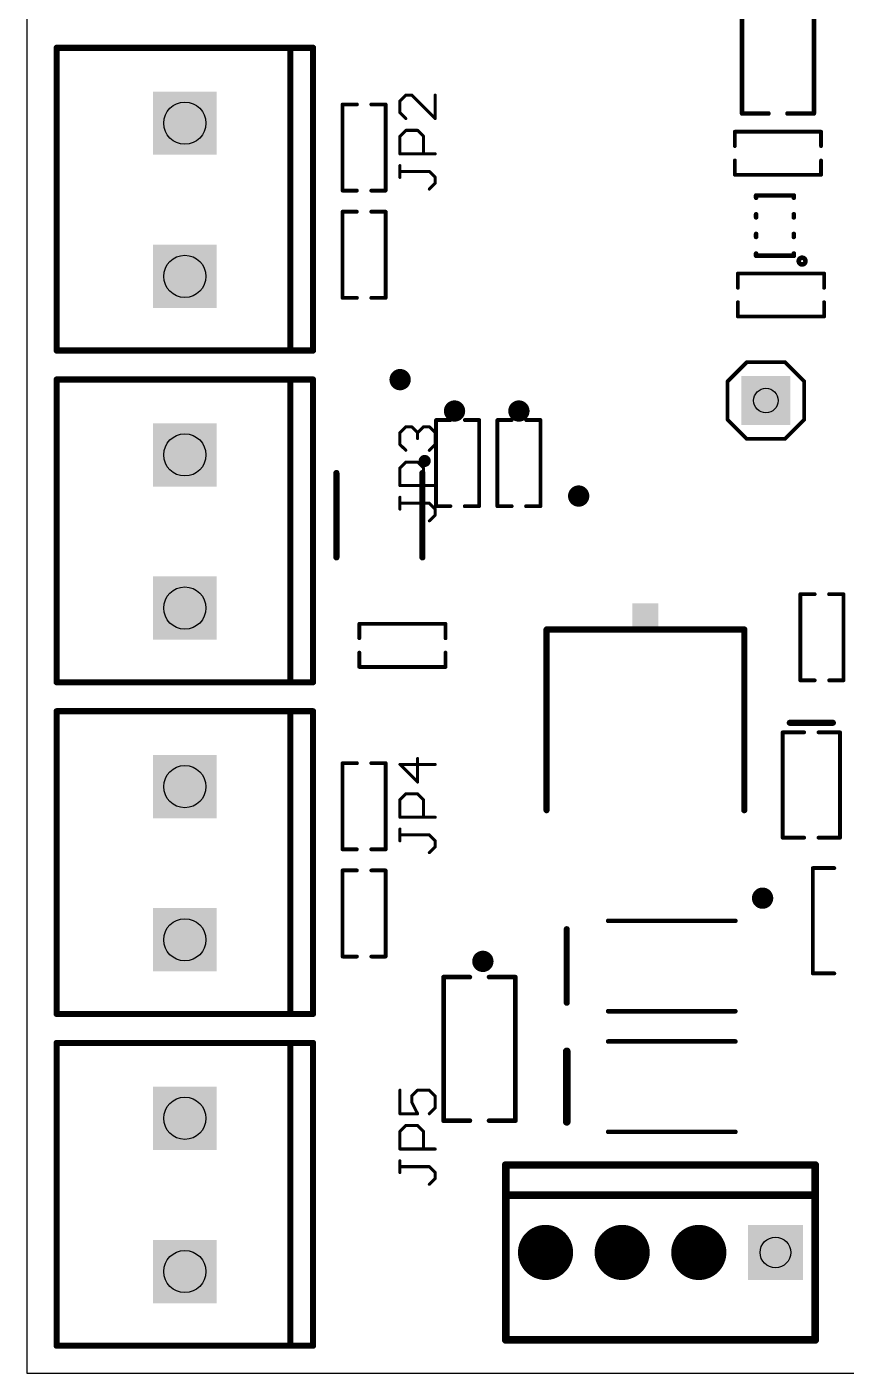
# Model space of a CAD drawing. Extents: x -132 to 146, y -142 to 112.
# Drawn here: x 0 to 27.15, y 0 to 44.64 of the extents above; entities that cross this region are included whole.
import ezdxf

# ---------------------------------------------------------------- set-up
doc = ezdxf.new("R2010")
doc.units = 0
for name, color, linetype in [('17', 82, 'CONTINUOUS'), ('18', 82, 'CONTINUOUS'), ('20', 7, 'CONTINUOUS'), ('21', 253, 'CONTINUOUS'), ('44', 253, 'CONTINUOUS')]:
    doc.layers.add(name, color=color, linetype=linetype)

# ---------------------------------------------------------------- blocks, each defined once
blk = doc.blocks.new('SQUAREP')
blk.add_solid([(-0.5, -0.5), (0.5, -0.5), (-0.5, 0.5), (0.5, 0.5)])
blk = doc.blocks.new('ROUNDP')
at = {"const_width": 0.5}
blk.add_lwpolyline([(0, -0.25, 1), (0, 0.25, 1), (0, -0.25)], format="xyb", dxfattribs=at)
blk = doc.blocks.new('RECT')
blk.add_solid([(-0.5, -0.5), (0.5, -0.5), (-0.5, 0.5), (0.5, 0.5)])
blk = doc.blocks.new('ROUNDV')
at = {"const_width": 0.5}
blk.add_lwpolyline([(0, -0.25, 1), (0, 0.25, 1), (0, -0.25)], format="xyb", dxfattribs=at)

msp = doc.modelspace()

# ---------------------------------------------------------------- linework, layer by layer
at = {"layer": '20'}
for p, q in [((0, 101.9), (0, 0)), ((0, 0), (146.05, 0))]:
    msp.add_line(p, q, dxfattribs=at)
at = {"layer": '21'}
for points, const_width in [([(23.7034, 41.7687), (23.7034, 46.5313)], 0.1524), ([(26.0846, 46.5313), (26.0846, 41.7687)], 0.1524), ([(0.984, 33.908), (0.984, 43.948)], 0.2032), ([(0.984, 43.948), (8.734, 43.948)], 0.2032), ([(8.734, 43.948), (9.484, 43.948)], 0.2032), ([(8.734, 43.948), (8.734, 33.908)], 0.2032), ([(9.484, 43.948), (9.484, 33.908)], 0.2032), ([(12.5587, 42.379), (12.3638, 42.1841)], 0.1016), ([(12.7536, 42.379), (12.5587, 42.379)], 0.1016), ([(13.5332, 41.5994), (12.7536, 42.379)], 0.1016), ([(13.5332, 42.379), (13.5332, 41.5994)], 0.1016), ([(10.4616, 39.2112), (10.4616, 42.0688)], 0.127), ([(10.4616, 42.0688), (10.9379, 42.0688)], 0.127), ([(11.8904, 42.0688), (11.4141, 42.0688)], 0.127), ([(11.8904, 39.2112), (11.8904, 42.0688)], 0.127), ([(12.3638, 42.1841), (12.3638, 41.7943)], 0.1016), ([(12.3638, 41.7943), (12.5587, 41.5994)], 0.1016), ([(24.5766, 41.7687), (23.7034, 41.7687)], 0.1524), ([(26.0846, 41.7687), (25.2115, 41.7687)], 0.1524), ([(12.3638, 41.0147), (12.5587, 41.2096)], 0.1016), ([(12.5587, 41.2096), (12.9485, 41.2096)], 0.1016), ([(12.9485, 41.2096), (13.1434, 41.0147)], 0.1016), ([(26.3228, 41.1644), (23.4652, 41.1644)], 0.127), ([(23.4652, 41.1644), (23.4652, 40.6881)], 0.127), ([(26.3228, 40.6881), (26.3228, 41.1644)], 0.127), ([(12.3638, 40.43), (12.3638, 41.0147)], 0.1016), ([(13.1434, 41.0147), (13.1434, 40.43)], 0.1016), ([(13.5332, 40.43), (12.3638, 40.43)], 0.1016), ([(23.4652, 39.7356), (23.4652, 40.2119)], 0.127), ([(26.3228, 40.2119), (26.3228, 39.7356)], 0.127), ([(12.3638, 39.6504), (12.3638, 40.0402)], 0.1016), ([(13.3383, 39.8453), (12.3638, 39.8453)], 0.1016), ([(13.5332, 39.6504), (13.3383, 39.8453)], 0.1016), ([(26.3228, 39.7356), (23.4652, 39.7356)], 0.127), ([(13.3383, 39.2606), (13.5332, 39.4555)], 0.1016), ([(13.5332, 39.4555), (13.5332, 39.6504)], 0.1016), ([(10.9379, 39.2112), (10.4616, 39.2112)], 0.127), ([(11.4141, 39.2112), (11.8904, 39.2112)], 0.127), ([(24.169, 39.05), (24.169, 38.975)], 0.1524), ([(25.419, 39.05), (24.169, 39.05)], 0.1524), ([(25.419, 39.05), (25.419, 38.975)], 0.1524), ([(10.4616, 35.6552), (10.4616, 38.5128)], 0.127), ([(10.4616, 38.5128), (10.9379, 38.5128)], 0.127), ([(11.8904, 38.5128), (11.4141, 38.5128)], 0.127), ([(11.8904, 35.6552), (11.8904, 38.5128)], 0.127), ([(24.169, 38.325), (24.169, 38.425)], 0.1524), ([(25.419, 38.325), (25.419, 38.425)], 0.1524), ([(24.169, 37.675), (24.169, 37.775)], 0.1524), ([(25.419, 37.675), (25.419, 37.775)], 0.1524), ([(24.169, 37.05), (24.169, 37.125)], 0.1524), ([(24.169, 37.05), (25.419, 37.05)], 0.1524), ([(25.419, 37.05), (25.419, 37.125)], 0.1524), ([(23.5652, 35.9881), (23.5652, 36.4644)], 0.127), ([(23.5652, 36.4644), (26.4228, 36.4644)], 0.127), ([(26.4228, 36.4644), (26.4228, 35.9881)], 0.127), ([(10.9379, 35.6552), (10.4616, 35.6552)], 0.127), ([(11.4141, 35.6552), (11.8904, 35.6552)], 0.127), ([(23.5652, 35.5119), (23.5652, 35.0356)], 0.127), ([(26.4228, 35.0356), (26.4228, 35.5119)], 0.127), ([(23.5652, 35.0356), (26.4228, 35.0356)], 0.127), ([(8.734, 33.908), (0.984, 33.908)], 0.2032), ([(9.484, 33.908), (8.734, 33.908)], 0.2032), ([(23.859, 33.52), (23.224, 32.885)], 0.127), ([(23.859, 33.52), (25.129, 33.52)], 0.127), ([(25.129, 33.52), (25.764, 32.885)], 0.127), ([(0.984, 22.908), (0.984, 32.948)], 0.2032), ([(0.984, 32.948), (8.734, 32.948)], 0.2032), ([(8.734, 32.948), (9.484, 32.948)], 0.2032), ([(8.734, 32.948), (8.734, 22.908)], 0.2032), ([(9.484, 32.948), (9.484, 22.908)], 0.2032), ([(23.224, 32.885), (23.224, 31.615)], 0.127), ([(25.764, 32.885), (25.764, 31.615)], 0.127), ([(12.3638, 31.1841), (12.5587, 31.379)], 0.1016), ([(12.5587, 31.379), (12.7536, 31.379)], 0.1016), ([(12.7536, 31.379), (12.9485, 31.1841)], 0.1016), ([(12.9485, 31.1841), (13.1434, 31.379)], 0.1016), ([(13.1434, 31.379), (13.3383, 31.379)], 0.1016), ([(13.3383, 31.379), (13.5332, 31.1841)], 0.1016), ([(13.5604, 28.7464), (13.5604, 31.604)], 0.127), ([(13.5604, 31.604), (14.0367, 31.604)], 0.127), ([(14.9892, 31.604), (14.5129, 31.604)], 0.127), ([(14.9892, 28.7464), (14.9892, 31.604)], 0.127), ([(15.5924, 28.7464), (15.5924, 31.604)], 0.127), ([(15.5924, 31.604), (16.0687, 31.604)], 0.127), ([(17.0212, 31.604), (16.5449, 31.604)], 0.127), ([(17.0212, 28.7464), (17.0212, 31.604)], 0.127), ([(23.224, 31.615), (23.859, 30.98)], 0.127), ([(25.764, 31.615), (25.129, 30.98)], 0.127), ([(12.3638, 30.7943), (12.3638, 31.1841)], 0.1016), ([(12.5587, 30.5994), (12.3638, 30.7943)], 0.1016), ([(12.9485, 31.1841), (12.9485, 30.9892)], 0.1016), ([(13.5332, 30.7943), (13.3383, 30.5994)], 0.1016), ([(13.5332, 31.1841), (13.5332, 30.7943)], 0.1016), ([(25.129, 30.98), (23.859, 30.98)], 0.127), ([(10.259, 29.848), (10.259, 27.048)], 0.2032), ([(12.3638, 30.0147), (12.5587, 30.2096)], 0.1016), ([(12.3638, 29.43), (12.3638, 30.0147)], 0.1016), ([(12.5587, 30.2096), (12.9485, 30.2096)], 0.1016), ([(12.9485, 30.2096), (13.1434, 30.0147)], 0.1016), ([(13.109, 27.048), (13.109, 29.848)], 0.2032), ([(13.1434, 30.0147), (13.1434, 29.43)], 0.1016), ([(13.5332, 29.43), (12.3638, 29.43)], 0.1016), ([(12.3638, 28.6504), (12.3638, 29.0402)], 0.1016), ([(13.3383, 28.8453), (12.3638, 28.8453)], 0.1016), ([(13.5332, 28.6504), (13.3383, 28.8453)], 0.1016), ([(13.5332, 28.4555), (13.5332, 28.6504)], 0.1016), ([(14.0367, 28.7464), (13.5604, 28.7464)], 0.127), ([(14.5129, 28.7464), (14.9892, 28.7464)], 0.127), ([(16.0687, 28.7464), (15.5924, 28.7464)], 0.127), ([(16.5449, 28.7464), (17.0212, 28.7464)], 0.127), ([(13.3383, 28.2606), (13.5332, 28.4555)], 0.1016), ([(26.1119, 25.8288), (25.6356, 25.8288)], 0.127), ([(25.6356, 25.8288), (25.6356, 22.9712)], 0.127), ([(26.5881, 25.8288), (27.0644, 25.8288)], 0.127), ([(27.0644, 25.8288), (27.0644, 22.9712)], 0.127), ([(11.0172, 24.3681), (11.0172, 24.8444)], 0.127), ([(11.0172, 24.8444), (13.8748, 24.8444)], 0.127), ([(13.8748, 24.8444), (13.8748, 24.3681)], 0.127), ([(17.2234, 18.6646), (17.223, 24.659)], 0.2032), ([(17.223, 24.659), (23.777, 24.659)], 0.2032), ([(23.777, 24.659), (23.7766, 18.6646)], 0.2032), ([(11.0172, 23.8919), (11.0172, 23.4156)], 0.127), ([(13.8748, 23.4156), (13.8748, 23.8919)], 0.127), ([(11.0172, 23.4156), (13.8748, 23.4156)], 0.127), ([(8.734, 22.908), (0.984, 22.908)], 0.2032), ([(9.484, 22.908), (8.734, 22.908)], 0.2032), ([(25.6356, 22.9712), (26.1119, 22.9712)], 0.127), ([(27.0644, 22.9712), (26.5881, 22.9712)], 0.127), ([(0.984, 11.908), (0.984, 21.948)], 0.2032), ([(0.984, 21.948), (8.734, 21.948)], 0.2032), ([(8.734, 21.948), (9.484, 21.948)], 0.2032), ([(8.734, 21.948), (8.734, 11.908)], 0.2032), ([(9.484, 21.948), (9.484, 11.908)], 0.2032), ([(26.7144, 21.5638), (25.2856, 21.5638)], 0.2032), ([(25.0475, 17.7537), (25.0475, 21.2463)], 0.127), ([(25.0475, 21.2463), (25.7619, 21.2463)], 0.127), ([(26.2381, 21.2463), (26.9526, 21.2463)], 0.127), ([(26.9526, 21.2463), (26.9525, 17.7538)], 0.127), ([(10.4616, 17.3672), (10.4616, 20.2248)], 0.127), ([(10.4616, 20.2248), (10.9379, 20.2248)], 0.127), ([(11.8904, 20.2248), (11.4141, 20.2248)], 0.127), ([(11.8904, 17.3672), (11.8904, 20.2248)], 0.127), ([(13.5332, 20.1841), (12.3638, 20.1841)], 0.1016), ([(12.3638, 20.1841), (12.9485, 19.5994)], 0.1016), ([(12.9485, 19.5994), (12.9485, 20.379)], 0.1016), ([(12.3638, 19.0147), (12.5587, 19.2096)], 0.1016), ([(12.5587, 19.2096), (12.9485, 19.2096)], 0.1016), ([(12.9485, 19.2096), (13.1434, 19.0147)], 0.1016), ([(12.3638, 18.43), (12.3638, 19.0147)], 0.1016), ([(13.1434, 19.0147), (13.1434, 18.43)], 0.1016), ([(13.5332, 18.43), (12.3638, 18.43)], 0.1016), ([(12.3638, 17.6504), (12.3638, 18.0402)], 0.1016), ([(13.3383, 17.8453), (12.3638, 17.8453)], 0.1016), ([(13.5332, 17.6504), (13.3383, 17.8453)], 0.1016), ([(10.9379, 17.3672), (10.4616, 17.3672)], 0.127), ([(11.4141, 17.3672), (11.8904, 17.3672)], 0.127), ([(13.3383, 17.2606), (13.5332, 17.4555)], 0.1016), ([(13.5332, 17.4555), (13.5332, 17.6504)], 0.1016), ([(25.7619, 17.7537), (25.0475, 17.7537)], 0.127), ([(26.9525, 17.7538), (26.2381, 17.7538)], 0.127), ([(10.4616, 13.8112), (10.4616, 16.6688)], 0.127), ([(10.4616, 16.6688), (10.9379, 16.6688)], 0.127), ([(11.8904, 16.6688), (11.4141, 16.6688)], 0.127), ([(11.8904, 13.8112), (11.8904, 16.6688)], 0.127), ([(26.0475, 13.2537), (26.0475, 16.7463)], 0.127), ([(26.0475, 16.7463), (26.7619, 16.7463)], 0.127), ([(17.8932, 14.7192), (17.8932, 12.2808)], 0.2032), ([(19.2648, 14.9972), (23.4812, 14.9972)], 0.1524), ([(10.9379, 13.8112), (10.4616, 13.8112)], 0.127), ([(11.4141, 13.8112), (11.8904, 13.8112)], 0.127), ([(13.8094, 8.3687), (13.8094, 13.1313)], 0.1524), ([(13.8094, 13.1313), (14.6825, 13.1313)], 0.1524), ([(15.3175, 13.1313), (16.1906, 13.1313)], 0.1524), ([(16.1906, 13.1313), (16.1906, 8.3687)], 0.1524), ([(26.7619, 13.2537), (26.0475, 13.2537)], 0.127), ([(23.4812, 11.9988), (19.2648, 11.9988)], 0.1524), ([(8.734, 11.908), (0.984, 11.908)], 0.2032), ([(9.484, 11.908), (8.734, 11.908)], 0.2032), ([(0.984, 0.908), (0.984, 10.948)], 0.2032), ([(0.984, 10.948), (8.734, 10.948)], 0.2032), ([(8.734, 10.948), (9.484, 10.948)], 0.2032), ([(8.734, 10.948), (8.734, 0.908)], 0.2032), ([(9.484, 10.948), (9.484, 0.908)], 0.2032), ([(17.8932, 10.6684), (17.8932, 8.3316)], 0.254), ([(19.2648, 10.9972), (23.4812, 10.9972)], 0.1524), ([(12.3638, 9.379), (12.3638, 8.5994)], 0.1016), ([(12.7536, 9.1841), (12.9485, 9.379)], 0.1016), ([(12.9485, 9.379), (13.3383, 9.379)], 0.1016), ([(13.3383, 9.379), (13.5332, 9.1841)], 0.1016), ([(12.7536, 8.9892), (12.7536, 9.1841)], 0.1016), ([(12.9485, 8.5994), (12.7536, 8.9892)], 0.1016), ([(13.5332, 9.1841), (13.5332, 8.7943)], 0.1016), ([(12.3638, 8.5994), (12.9485, 8.5994)], 0.1016), ([(13.5332, 8.7943), (13.3383, 8.5994)], 0.1016), ([(12.3638, 8.0147), (12.5587, 8.2096)], 0.1016), ([(12.3638, 7.43), (12.3638, 8.0147)], 0.1016), ([(12.5587, 8.2096), (12.9485, 8.2096)], 0.1016), ([(12.9485, 8.2096), (13.1434, 8.0147)], 0.1016), ([(13.1434, 8.0147), (13.1434, 7.43)], 0.1016), ([(14.6826, 8.3687), (13.8094, 8.3687)], 0.1524), ([(16.1906, 8.3687), (15.3175, 8.3687)], 0.1524), ([(23.4812, 7.9988), (19.2648, 7.9988)], 0.1524), ([(13.5332, 7.43), (12.3638, 7.43)], 0.1016), ([(12.3638, 6.6504), (12.3638, 7.0402)], 0.1016), ([(13.3383, 6.8453), (12.3638, 6.8453)], 0.1016), ([(13.5332, 6.6504), (13.3383, 6.8453)], 0.1016), ([(13.5332, 6.4555), (13.5332, 6.6504)], 0.1016), ([(15.87, 6.9), (26.13, 6.9)], 0.254), ([(15.87, 5.9), (15.87, 6.9)], 0.254), ([(26.13, 6.9), (26.13, 5.9)], 0.254), ([(13.3383, 6.2606), (13.5332, 6.4555)], 0.1016), ([(15.87, 1.1), (15.87, 5.9)], 0.254), ([(15.87, 5.9), (26.13, 5.9)], 0.254), ([(26.13, 5.9), (26.13, 1.1)], 0.254), ([(8.734, 0.908), (0.984, 0.908)], 0.2032), ([(9.484, 0.908), (8.734, 0.908)], 0.2032), ([(26.13, 1.1), (15.87, 1.1)], 0.254)]:
    msp.add_lwpolyline(points, dxfattribs=dict(at, const_width=const_width))
for points, const_width in [([(1.0348, 43.948, 1), (0.9332, 43.948)], 0.1016), ([(0.984, 43.9988, 1), (0.984, 43.8972)], 0.1016), ([(8.734, 43.9988, 1), (8.734, 43.8972)], 0.1016), ([(8.7848, 43.948, 1), (8.6832, 43.948)], 0.1016), ([(8.734, 43.8972, 1), (8.734, 43.9988)], 0.1016), ([(9.5348, 43.948, 1), (9.4332, 43.948)], 0.1016), ([(9.484, 43.8972, 1), (9.484, 43.9988)], 0.1016), ([(12.5587, 42.4044, 1), (12.5587, 42.3536)], 0.0508), ([(12.5767, 42.361, 1), (12.5407, 42.397)], 0.0508), ([(12.7716, 42.397, 1), (12.7356, 42.361)], 0.0508), ([(12.7536, 42.3536, 1), (12.7536, 42.4044)], 0.0508), ([(13.5586, 42.379, 1), (13.5078, 42.379)], 0.0508), ([(10.4616, 42.1006, 1), (10.4616, 42.0371)], 0.0635), ([(10.4934, 42.0688, 1), (10.4299, 42.0688)], 0.0635), ([(10.9379, 42.0371, 1), (10.9379, 42.1006)], 0.0635), ([(11.4141, 42.1006, 1), (11.4141, 42.0371)], 0.0635), ([(11.9222, 42.0688, 1), (11.8587, 42.0688)], 0.0635), ([(11.8904, 42.0371, 1), (11.8904, 42.1006)], 0.0635), ([(12.3458, 42.2021, 1), (12.3818, 42.1661)], 0.0508), ([(12.3892, 42.1841, 1), (12.3384, 42.1841)], 0.0508), ([(12.3818, 41.8123, 1), (12.3458, 41.7763)], 0.0508), ([(12.3384, 41.7943, 1), (12.3892, 41.7943)], 0.0508), ([(12.5407, 41.5814, 1), (12.5767, 41.6174)], 0.0508), ([(13.5078, 41.5994, 1), (13.5586, 41.5994)], 0.0508), ([(13.5152, 41.5814, 1), (13.5512, 41.6174)], 0.0508), ([(23.7034, 41.8068, 1), (23.7034, 41.7306)], 0.0762), ([(23.6653, 41.7687, 1), (23.7415, 41.7687)], 0.0762), ([(24.5766, 41.7306, 1), (24.5766, 41.8068)], 0.0762), ([(25.2115, 41.8068, 1), (25.2115, 41.7306)], 0.0762), ([(26.0465, 41.7687, 1), (26.1227, 41.7687)], 0.0762), ([(26.0846, 41.7306, 1), (26.0846, 41.8068)], 0.0762), ([(12.5587, 41.235, 1), (12.5587, 41.1842)], 0.0508), ([(12.5767, 41.1916, 1), (12.5407, 41.2276)], 0.0508), ([(12.9665, 41.2276, 1), (12.9305, 41.1916)], 0.0508), ([(12.9485, 41.1842, 1), (12.9485, 41.235)], 0.0508), ([(23.4652, 41.1962, 1), (23.4652, 41.1326)], 0.0635), ([(23.4969, 41.1644, 1), (23.4335, 41.1644)], 0.0635), ([(26.3545, 41.1644, 1), (26.2911, 41.1644)], 0.0635), ([(26.3228, 41.1326, 1), (26.3228, 41.1962)], 0.0635), ([(12.3458, 41.0327, 1), (12.3818, 40.9967)], 0.0508), ([(12.3892, 41.0147, 1), (12.3384, 41.0147)], 0.0508), ([(13.1688, 41.0147, 1), (13.118, 41.0147)], 0.0508), ([(13.1254, 40.9967, 1), (13.1614, 41.0327)], 0.0508), ([(23.4335, 40.6881, 1), (23.4969, 40.6881)], 0.0635), ([(26.2911, 40.6881, 1), (26.3545, 40.6881)], 0.0635), ([(12.3638, 40.4554, 1), (12.3638, 40.4046)], 0.0508), ([(12.3384, 40.43, 1), (12.3892, 40.43)], 0.0508), ([(13.118, 40.43, 1), (13.1688, 40.43)], 0.0508), ([(13.5332, 40.4046, 1), (13.5332, 40.4554)], 0.0508), ([(23.4969, 40.2119, 1), (23.4335, 40.2119)], 0.0635), ([(26.3545, 40.2119, 1), (26.2911, 40.2119)], 0.0635), ([(12.3892, 40.0402, 1), (12.3384, 40.0402)], 0.0508), ([(12.3638, 39.8707, 1), (12.3638, 39.8199)], 0.0508), ([(13.3563, 39.8633, 1), (13.3203, 39.8273)], 0.0508), ([(13.3383, 39.8199, 1), (13.3383, 39.8707)], 0.0508), ([(23.4652, 39.7674, 1), (23.4652, 39.7039)], 0.0635), ([(23.4335, 39.7356, 1), (23.4969, 39.7356)], 0.0635), ([(26.2911, 39.7356, 1), (26.3545, 39.7356)], 0.0635), ([(26.3228, 39.7039, 1), (26.3228, 39.7674)], 0.0635), ([(12.3384, 39.6504, 1), (12.3892, 39.6504)], 0.0508), ([(13.3203, 39.2786, 1), (13.3563, 39.2426)], 0.0508), ([(13.5586, 39.6504, 1), (13.5078, 39.6504)], 0.0508), ([(13.5078, 39.4555, 1), (13.5586, 39.4555)], 0.0508), ([(13.5152, 39.6324, 1), (13.5512, 39.6684)], 0.0508), ([(13.5512, 39.4375, 1), (13.5152, 39.4735)], 0.0508), ([(10.4616, 39.243, 1), (10.4616, 39.1795)], 0.0635), ([(10.4299, 39.2112, 1), (10.4934, 39.2112)], 0.0635), ([(10.9379, 39.1795, 1), (10.9379, 39.243)], 0.0635), ([(11.4141, 39.243, 1), (11.4141, 39.1795)], 0.0635), ([(11.8587, 39.2112, 1), (11.9222, 39.2112)], 0.0635), ([(11.8904, 39.1795, 1), (11.8904, 39.243)], 0.0635), ([(24.2071, 39.05, 1), (24.1309, 39.05)], 0.0762), ([(24.169, 39.0881, 1), (24.169, 39.0119)], 0.0762), ([(24.1309, 38.975, 1), (24.2071, 38.975)], 0.0762), ([(25.4571, 39.05, 1), (25.3809, 39.05)], 0.0762), ([(25.3809, 38.975, 1), (25.4571, 38.975)], 0.0762), ([(25.419, 39.0119, 1), (25.419, 39.0881)], 0.0762), ([(10.4616, 38.5446, 1), (10.4616, 38.481)], 0.0635), ([(10.4934, 38.5128, 1), (10.4299, 38.5128)], 0.0635), ([(10.9379, 38.481, 1), (10.9379, 38.5446)], 0.0635), ([(11.4141, 38.5446, 1), (11.4141, 38.481)], 0.0635), ([(11.9222, 38.5128, 1), (11.8587, 38.5128)], 0.0635), ([(11.8904, 38.481, 1), (11.8904, 38.5446)], 0.0635), ([(24.2071, 38.425, 1), (24.1309, 38.425)], 0.0762), ([(25.4571, 38.425, 1), (25.3809, 38.425)], 0.0762), ([(24.1309, 38.325, 1), (24.2071, 38.325)], 0.0762), ([(25.3809, 38.325, 1), (25.4571, 38.325)], 0.0762), ([(24.2071, 37.775, 1), (24.1309, 37.775)], 0.0762), ([(24.1309, 37.675, 1), (24.2071, 37.675)], 0.0762), ([(25.4571, 37.775, 1), (25.3809, 37.775)], 0.0762), ([(25.3809, 37.675, 1), (25.4571, 37.675)], 0.0762), ([(24.2071, 37.125, 1), (24.1309, 37.125)], 0.0762), ([(24.169, 37.0881, 1), (24.169, 37.0119)], 0.0762), ([(24.1309, 37.05, 1), (24.2071, 37.05)], 0.0762), ([(25.4571, 37.125, 1), (25.3809, 37.125)], 0.0762), ([(25.3809, 37.05, 1), (25.4571, 37.05)], 0.0762), ([(25.419, 37.0119, 1), (25.419, 37.0881)], 0.0762), ([(25.694, 36.7632, 1), (25.694, 36.9868, 1), (25.694, 36.7632)], 0.1524), ([(23.5652, 36.4962, 1), (23.5652, 36.4327)], 0.0635), ([(23.5969, 36.4644, 1), (23.5335, 36.4644)], 0.0635), ([(26.4546, 36.4644, 1), (26.3911, 36.4644)], 0.0635), ([(26.4228, 36.4327, 1), (26.4228, 36.4962)], 0.0635), ([(10.4616, 35.687, 1), (10.4616, 35.6234)], 0.0635), ([(10.9379, 35.6234, 1), (10.9379, 35.687)], 0.0635), ([(11.4141, 35.687, 1), (11.4141, 35.6234)], 0.0635), ([(11.8904, 35.6234, 1), (11.8904, 35.687)], 0.0635), ([(23.5335, 35.9881, 1), (23.5969, 35.9881)], 0.0635), ([(26.3911, 35.9881, 1), (26.4546, 35.9881)], 0.0635), ([(10.4299, 35.6552, 1), (10.4934, 35.6552)], 0.0635), ([(11.8587, 35.6552, 1), (11.9222, 35.6552)], 0.0635), ([(23.5969, 35.5119, 1), (23.5335, 35.5119)], 0.0635), ([(26.4546, 35.5119, 1), (26.3911, 35.5119)], 0.0635), ([(23.5652, 35.0674, 1), (23.5652, 35.0038)], 0.0635), ([(23.5335, 35.0356, 1), (23.5969, 35.0356)], 0.0635), ([(26.3911, 35.0356, 1), (26.4546, 35.0356)], 0.0635), ([(26.4228, 35.0038, 1), (26.4228, 35.0674)], 0.0635), ([(0.984, 33.9588, 1), (0.984, 33.8572)], 0.1016), ([(0.9332, 33.908, 1), (1.0348, 33.908)], 0.1016), ([(8.734, 33.9588, 1), (8.734, 33.8572)], 0.1016), ([(8.6832, 33.908, 1), (8.7848, 33.908)], 0.1016), ([(8.734, 33.8572, 1), (8.734, 33.9588)], 0.1016), ([(9.4332, 33.908, 1), (9.5348, 33.908)], 0.1016), ([(9.484, 33.8572, 1), (9.484, 33.9588)], 0.1016), ([(23.859, 33.5518, 1), (23.859, 33.4883)], 0.0635), ([(23.8815, 33.4975, 1), (23.8365, 33.5425)], 0.0635), ([(25.1515, 33.5425, 1), (25.1065, 33.4975)], 0.0635), ([(25.129, 33.4883, 1), (25.129, 33.5518)], 0.0635), ([(1.0348, 32.948, 1), (0.9332, 32.948)], 0.1016), ([(0.984, 32.9988, 1), (0.984, 32.8972)], 0.1016), ([(8.734, 32.9988, 1), (8.734, 32.8972)], 0.1016), ([(8.7848, 32.948, 1), (8.6832, 32.948)], 0.1016), ([(8.734, 32.8972, 1), (8.734, 32.9988)], 0.1016), ([(9.5348, 32.948, 1), (9.4332, 32.948)], 0.1016), ([(9.484, 32.8972, 1), (9.484, 32.9988)], 0.1016), ([(23.2015, 32.9075, 1), (23.2465, 32.8625)], 0.0635), ([(23.2557, 32.885, 1), (23.1923, 32.885)], 0.0635), ([(25.7958, 32.885, 1), (25.7323, 32.885)], 0.0635), ([(25.7415, 32.8625, 1), (25.7865, 32.9075)], 0.0635), ([(12.5587, 31.4044, 1), (12.5587, 31.3536)], 0.0508), ([(12.5767, 31.361, 1), (12.5407, 31.397)], 0.0508), ([(12.7716, 31.397, 1), (12.7356, 31.361)], 0.0508), ([(12.7536, 31.3536, 1), (12.7536, 31.4044)], 0.0508), ([(13.1434, 31.4044, 1), (13.1434, 31.3536)], 0.0508), ([(13.1614, 31.361, 1), (13.1254, 31.397)], 0.0508), ([(13.3563, 31.397, 1), (13.3203, 31.361)], 0.0508), ([(13.3383, 31.3536, 1), (13.3383, 31.4044)], 0.0508), ([(13.5604, 31.6358, 1), (13.5604, 31.5723)], 0.0635), ([(13.5922, 31.604, 1), (13.5287, 31.604)], 0.0635), ([(14.0367, 31.5723, 1), (14.0367, 31.6358)], 0.0635), ([(14.5129, 31.6358, 1), (14.5129, 31.5723)], 0.0635), ([(15.021, 31.604, 1), (14.9574, 31.604)], 0.0635), ([(14.9892, 31.5723, 1), (14.9892, 31.6358)], 0.0635), ([(15.5924, 31.6358, 1), (15.5924, 31.5723)], 0.0635), ([(15.6242, 31.604, 1), (15.5607, 31.604)], 0.0635), ([(16.0687, 31.5723, 1), (16.0687, 31.6358)], 0.0635), ([(16.5449, 31.6358, 1), (16.5449, 31.5723)], 0.0635), ([(17.0529, 31.604, 1), (16.9895, 31.604)], 0.0635), ([(17.0212, 31.5723, 1), (17.0212, 31.6358)], 0.0635), ([(23.2465, 31.6375, 1), (23.2015, 31.5925)], 0.0635), ([(23.1923, 31.615, 1), (23.2557, 31.615)], 0.0635), ([(25.7323, 31.615, 1), (25.7958, 31.615)], 0.0635), ([(25.7865, 31.5925, 1), (25.7415, 31.6375)], 0.0635), ([(12.3458, 31.2021, 1), (12.3818, 31.1661)], 0.0508), ([(12.3818, 30.8123, 1), (12.3458, 30.7763)], 0.0508), ([(12.3892, 31.1841, 1), (12.3384, 31.1841)], 0.0508), ([(12.3384, 30.7943, 1), (12.3892, 30.7943)], 0.0508), ([(12.9305, 31.2021, 1), (12.9665, 31.1661)], 0.0508), ([(12.9739, 31.1841, 1), (12.9231, 31.1841)], 0.0508), ([(12.9231, 30.9892, 1), (12.9739, 30.9892)], 0.0508), ([(12.9305, 31.1661, 1), (12.9665, 31.2021)], 0.0508), ([(13.5586, 31.1841, 1), (13.5078, 31.1841)], 0.0508), ([(13.5078, 30.7943, 1), (13.5586, 30.7943)], 0.0508), ([(13.5152, 31.1661, 1), (13.5512, 31.2021)], 0.0508), ([(13.5512, 30.7763, 1), (13.5152, 30.8123)], 0.0508), ([(23.859, 31.0117, 1), (23.859, 30.9483)], 0.0635), ([(23.8365, 30.9575, 1), (23.8815, 31.0025)], 0.0635), ([(25.1065, 31.0025, 1), (25.1515, 30.9575)], 0.0635), ([(25.129, 30.9483, 1), (25.129, 31.0117)], 0.0635), ([(12.5407, 30.5814, 1), (12.5767, 30.6174)], 0.0508), ([(13.184, 30.148, 1), (13.184, 30.348, 1), (13.184, 30.148)], 0.2), ([(13.3203, 30.6174, 1), (13.3563, 30.5814)], 0.0508), ([(10.3098, 29.848, 1), (10.2082, 29.848)], 0.1016), ([(12.3458, 30.0327, 1), (12.3818, 29.9967)], 0.0508), ([(12.3892, 30.0147, 1), (12.3384, 30.0147)], 0.0508), ([(12.5587, 30.235, 1), (12.5587, 30.1842)], 0.0508), ([(12.5767, 30.1916, 1), (12.5407, 30.2276)], 0.0508), ([(12.9665, 30.2276, 1), (12.9305, 30.1916)], 0.0508), ([(12.9485, 30.1842, 1), (12.9485, 30.235)], 0.0508), ([(13.1598, 29.848, 1), (13.0582, 29.848)], 0.1016), ([(13.1688, 30.0147, 1), (13.118, 30.0147)], 0.0508), ([(13.1254, 29.9967, 1), (13.1614, 30.0327)], 0.0508), ([(12.3638, 29.4554, 1), (12.3638, 29.4046)], 0.0508), ([(13.5332, 29.4046, 1), (13.5332, 29.4554)], 0.0508), ([(12.3384, 29.43, 1), (12.3892, 29.43)], 0.0508), ([(12.3892, 29.0402, 1), (12.3384, 29.0402)], 0.0508), ([(13.118, 29.43, 1), (13.1688, 29.43)], 0.0508), ([(12.3638, 28.8707, 1), (12.3638, 28.8199)], 0.0508), ([(12.3384, 28.6504, 1), (12.3892, 28.6504)], 0.0508), ([(13.3563, 28.8633, 1), (13.3203, 28.8273)], 0.0508), ([(13.3383, 28.8199, 1), (13.3383, 28.8707)], 0.0508), ([(13.5586, 28.6504, 1), (13.5078, 28.6504)], 0.0508), ([(13.5152, 28.6324, 1), (13.5512, 28.6684)], 0.0508), ([(13.5604, 28.7782, 1), (13.5604, 28.7147)], 0.0635), ([(13.5287, 28.7464, 1), (13.5922, 28.7464)], 0.0635), ([(14.0367, 28.7147, 1), (14.0367, 28.7782)], 0.0635), ([(14.5129, 28.7782, 1), (14.5129, 28.7147)], 0.0635), ([(14.9574, 28.7464, 1), (15.021, 28.7464)], 0.0635), ([(14.9892, 28.7147, 1), (14.9892, 28.7782)], 0.0635), ([(15.5924, 28.7782, 1), (15.5924, 28.7147)], 0.0635), ([(15.5607, 28.7464, 1), (15.6242, 28.7464)], 0.0635), ([(16.0687, 28.7147, 1), (16.0687, 28.7782)], 0.0635), ([(16.5449, 28.7782, 1), (16.5449, 28.7147)], 0.0635), ([(16.9895, 28.7464, 1), (17.0529, 28.7464)], 0.0635), ([(17.0212, 28.7147, 1), (17.0212, 28.7782)], 0.0635), ([(13.3203, 28.2786, 1), (13.3563, 28.2426)], 0.0508), ([(13.5078, 28.4555, 1), (13.5586, 28.4555)], 0.0508), ([(13.5512, 28.4375, 1), (13.5152, 28.4735)], 0.0508), ([(10.2082, 27.048, 1), (10.3098, 27.048)], 0.1016), ([(13.0582, 27.048, 1), (13.1598, 27.048)], 0.1016), ([(25.6356, 25.8605, 1), (25.6356, 25.7971)], 0.0635), ([(25.6673, 25.8288, 1), (25.6039, 25.8288)], 0.0635), ([(26.1119, 25.7971, 1), (26.1119, 25.8605)], 0.0635), ([(26.5881, 25.8605, 1), (26.5881, 25.7971)], 0.0635), ([(27.0962, 25.8288, 1), (27.0327, 25.8288)], 0.0635), ([(27.0644, 25.7971, 1), (27.0644, 25.8605)], 0.0635), ([(11.0172, 24.8761, 1), (11.0172, 24.8127)], 0.0635), ([(11.049, 24.8444, 1), (10.9855, 24.8444)], 0.0635), ([(13.9066, 24.8444, 1), (13.843, 24.8444)], 0.0635), ([(13.8748, 24.8127, 1), (13.8748, 24.8761)], 0.0635), ([(17.2738, 24.659, 1), (17.1722, 24.659)], 0.1016), ([(17.223, 24.7098, 1), (17.223, 24.6082)], 0.1016), ([(23.8278, 24.659, 1), (23.7262, 24.659)], 0.1016), ([(23.777, 24.6082, 1), (23.777, 24.7098)], 0.1016), ([(10.9855, 24.3681, 1), (11.049, 24.3681)], 0.0635), ([(13.843, 24.3681, 1), (13.9066, 24.3681)], 0.0635), ([(11.049, 23.8919, 1), (10.9855, 23.8919)], 0.0635), ([(13.9066, 23.8919, 1), (13.843, 23.8919)], 0.0635), ([(11.0172, 23.4474, 1), (11.0172, 23.3839)], 0.0635), ([(10.9855, 23.4156, 1), (11.049, 23.4156)], 0.0635), ([(13.843, 23.4156, 1), (13.9066, 23.4156)], 0.0635), ([(13.8748, 23.3839, 1), (13.8748, 23.4474)], 0.0635), ([(0.984, 22.9588, 1), (0.984, 22.8572)], 0.1016), ([(0.9332, 22.908, 1), (1.0348, 22.908)], 0.1016), ([(8.734, 22.9588, 1), (8.734, 22.8572)], 0.1016), ([(8.6832, 22.908, 1), (8.7848, 22.908)], 0.1016), ([(8.734, 22.8572, 1), (8.734, 22.9588)], 0.1016), ([(9.4332, 22.908, 1), (9.5348, 22.908)], 0.1016), ([(9.484, 22.8572, 1), (9.484, 22.9588)], 0.1016), ([(25.6356, 23.0029, 1), (25.6356, 22.9395)], 0.0635), ([(25.6039, 22.9712, 1), (25.6673, 22.9712)], 0.0635), ([(26.1119, 22.9395, 1), (26.1119, 23.0029)], 0.0635), ([(26.5881, 23.0029, 1), (26.5881, 22.9395)], 0.0635), ([(27.0327, 22.9712, 1), (27.0962, 22.9712)], 0.0635), ([(27.0644, 22.9395, 1), (27.0644, 23.0029)], 0.0635), ([(1.0348, 21.948, 1), (0.9332, 21.948)], 0.1016), ([(0.984, 21.9988, 1), (0.984, 21.8972)], 0.1016), ([(8.734, 21.9988, 1), (8.734, 21.8972)], 0.1016), ([(8.7848, 21.948, 1), (8.6832, 21.948)], 0.1016), ([(8.734, 21.8972, 1), (8.734, 21.9988)], 0.1016), ([(9.5348, 21.948, 1), (9.4332, 21.948)], 0.1016), ([(9.484, 21.8972, 1), (9.484, 21.9988)], 0.1016), ([(25.2856, 21.6146, 1), (25.2856, 21.513)], 0.1016), ([(26.7144, 21.513, 1), (26.7144, 21.6146)], 0.1016), ([(25.0792, 21.2463, 1), (25.0158, 21.2463)], 0.0635), ([(25.0475, 21.2781, 1), (25.0475, 21.2146)], 0.0635), ([(25.7619, 21.2146, 1), (25.7619, 21.2781)], 0.0635), ([(26.2381, 21.2781, 1), (26.2381, 21.2146)], 0.0635), ([(26.9843, 21.2463, 1), (26.9209, 21.2463)], 0.0635), ([(26.9526, 21.2146, 1), (26.9526, 21.2781)], 0.0635), ([(10.4934, 20.2248, 1), (10.4299, 20.2248)], 0.0635), ([(10.4616, 20.2566, 1), (10.4616, 20.1931)], 0.0635), ([(10.9379, 20.1931, 1), (10.9379, 20.2566)], 0.0635), ([(11.4141, 20.2566, 1), (11.4141, 20.1931)], 0.0635), ([(11.9222, 20.2248, 1), (11.8587, 20.2248)], 0.0635), ([(11.8904, 20.1931, 1), (11.8904, 20.2566)], 0.0635), ([(12.3818, 20.2021, 1), (12.3458, 20.1661)], 0.0508), ([(12.3638, 20.2095, 1), (12.3638, 20.1587)], 0.0508), ([(12.9739, 20.379, 1), (12.9231, 20.379)], 0.0508), ([(13.5332, 20.1587, 1), (13.5332, 20.2095)], 0.0508), ([(12.9305, 19.5814, 1), (12.9665, 19.6174)], 0.0508), ([(12.5587, 19.235, 1), (12.5587, 19.1842)], 0.0508), ([(12.5767, 19.1916, 1), (12.5407, 19.2276)], 0.0508), ([(12.9665, 19.2276, 1), (12.9305, 19.1916)], 0.0508), ([(12.9231, 19.5994, 1), (12.9739, 19.5994)], 0.0508), ([(12.9485, 19.1842, 1), (12.9485, 19.235)], 0.0508), ([(12.3458, 19.0327, 1), (12.3818, 18.9967)], 0.0508), ([(12.3892, 19.0147, 1), (12.3384, 19.0147)], 0.0508), ([(13.1688, 19.0147, 1), (13.118, 19.0147)], 0.0508), ([(13.1254, 18.9967, 1), (13.1614, 19.0327)], 0.0508), ([(12.3638, 18.4554, 1), (12.3638, 18.4046)], 0.0508), ([(12.3384, 18.43, 1), (12.3892, 18.43)], 0.0508), ([(13.118, 18.43, 1), (13.1688, 18.43)], 0.0508), ([(13.5332, 18.4046, 1), (13.5332, 18.4554)], 0.0508), ([(17.1726, 18.6646, 1), (17.2742, 18.6646)], 0.1016), ([(23.7258, 18.6646, 1), (23.8274, 18.6646)], 0.1016), ([(12.3892, 18.0402, 1), (12.3384, 18.0402)], 0.0508), ([(12.3638, 17.8707, 1), (12.3638, 17.8199)], 0.0508), ([(13.3563, 17.8633, 1), (13.3203, 17.8273)], 0.0508), ([(13.3383, 17.8199, 1), (13.3383, 17.8707)], 0.0508), ([(10.4616, 17.3989, 1), (10.4616, 17.3355)], 0.0635), ([(10.9379, 17.3355, 1), (10.9379, 17.3989)], 0.0635), ([(11.4141, 17.3989, 1), (11.4141, 17.3355)], 0.0635), ([(11.8904, 17.3355, 1), (11.8904, 17.3989)], 0.0635), ([(12.3384, 17.6504, 1), (12.3892, 17.6504)], 0.0508), ([(13.5586, 17.6504, 1), (13.5078, 17.6504)], 0.0508), ([(13.5078, 17.4555, 1), (13.5586, 17.4555)], 0.0508), ([(13.5152, 17.6324, 1), (13.5512, 17.6684)], 0.0508), ([(13.5512, 17.4375, 1), (13.5152, 17.4735)], 0.0508), ([(25.0475, 17.7855, 1), (25.0475, 17.722)], 0.0635), ([(25.0158, 17.7537, 1), (25.0792, 17.7537)], 0.0635), ([(25.7619, 17.722, 1), (25.7619, 17.7855)], 0.0635), ([(26.2381, 17.7856, 1), (26.2381, 17.7221)], 0.0635), ([(26.9208, 17.7538, 1), (26.9842, 17.7538)], 0.0635), ([(26.9525, 17.7221, 1), (26.9525, 17.7856)], 0.0635), ([(10.4299, 17.3672, 1), (10.4934, 17.3672)], 0.0635), ([(11.8587, 17.3672, 1), (11.9222, 17.3672)], 0.0635), ([(13.3203, 17.2786, 1), (13.3563, 17.2426)], 0.0508), ([(10.4934, 16.6688, 1), (10.4299, 16.6688)], 0.0635), ([(10.4616, 16.7005, 1), (10.4616, 16.6371)], 0.0635), ([(10.9379, 16.6371, 1), (10.9379, 16.7005)], 0.0635), ([(11.4141, 16.7005, 1), (11.4141, 16.6371)], 0.0635), ([(11.9222, 16.6688, 1), (11.8587, 16.6688)], 0.0635), ([(11.8904, 16.6371, 1), (11.8904, 16.7005)], 0.0635), ([(26.0793, 16.7463, 1), (26.0158, 16.7463)], 0.0635), ([(26.0475, 16.7781, 1), (26.0475, 16.7146)], 0.0635), ([(26.7619, 16.7146, 1), (26.7619, 16.7781)], 0.0635), ([(17.944, 14.7192, 1), (17.8424, 14.7192)], 0.1016), ([(19.2648, 15.0353, 1), (19.2648, 14.9591)], 0.0762), ([(23.4812, 14.9591, 1), (23.4812, 15.0353)], 0.0762), ([(10.4616, 13.843, 1), (10.4616, 13.7795)], 0.0635), ([(10.4299, 13.8112, 1), (10.4934, 13.8112)], 0.0635), ([(10.9379, 13.7795, 1), (10.9379, 13.843)], 0.0635), ([(11.4141, 13.843, 1), (11.4141, 13.7795)], 0.0635), ([(11.8587, 13.8112, 1), (11.9222, 13.8112)], 0.0635), ([(11.8904, 13.7795, 1), (11.8904, 13.843)], 0.0635), ([(13.8475, 13.1313, 1), (13.7713, 13.1313)], 0.0762), ([(13.8094, 13.1694, 1), (13.8094, 13.0932)], 0.0762), ([(14.6825, 13.0932, 1), (14.6825, 13.1694)], 0.0762), ([(15.3175, 13.1694, 1), (15.3175, 13.0932)], 0.0762), ([(16.2287, 13.1313, 1), (16.1525, 13.1313)], 0.0762), ([(16.1906, 13.0932, 1), (16.1906, 13.1694)], 0.0762), ([(26.0475, 13.2855, 1), (26.0475, 13.2219)], 0.0635), ([(26.0158, 13.2537, 1), (26.0793, 13.2537)], 0.0635), ([(26.7619, 13.2219, 1), (26.7619, 13.2855)], 0.0635), ([(17.8424, 12.2808, 1), (17.944, 12.2808)], 0.1016), ([(19.2648, 12.0369, 1), (19.2648, 11.9607)], 0.0762), ([(23.4812, 11.9607, 1), (23.4812, 12.0369)], 0.0762), ([(0.984, 11.9588, 1), (0.984, 11.8572)], 0.1016), ([(0.9332, 11.908, 1), (1.0348, 11.908)], 0.1016), ([(8.734, 11.9588, 1), (8.734, 11.8572)], 0.1016), ([(8.6832, 11.908, 1), (8.7848, 11.908)], 0.1016), ([(8.734, 11.8572, 1), (8.734, 11.9588)], 0.1016), ([(9.4332, 11.908, 1), (9.5348, 11.908)], 0.1016), ([(9.484, 11.8572, 1), (9.484, 11.9588)], 0.1016), ([(1.0348, 10.948, 1), (0.9332, 10.948)], 0.1016), ([(0.984, 10.9988, 1), (0.984, 10.8972)], 0.1016), ([(8.734, 10.9988, 1), (8.734, 10.8972)], 0.1016), ([(8.7848, 10.948, 1), (8.6832, 10.948)], 0.1016), ([(8.734, 10.8972, 1), (8.734, 10.9988)], 0.1016), ([(9.5348, 10.948, 1), (9.4332, 10.948)], 0.1016), ([(9.484, 10.8972, 1), (9.484, 10.9988)], 0.1016), ([(17.9567, 10.6684, 1), (17.8297, 10.6684)], 0.127), ([(19.2648, 11.0353, 1), (19.2648, 10.9591)], 0.0762), ([(23.4812, 10.9591, 1), (23.4812, 11.0353)], 0.0762), ([(12.3892, 9.379, 1), (12.3384, 9.379)], 0.0508), ([(12.9485, 9.4044, 1), (12.9485, 9.3536)], 0.0508), ([(12.9665, 9.361, 1), (12.9305, 9.397)], 0.0508), ([(13.3563, 9.397, 1), (13.3203, 9.361)], 0.0508), ([(13.3383, 9.3536, 1), (13.3383, 9.4044)], 0.0508), ([(12.7356, 9.2021, 1), (12.7716, 9.1661)], 0.0508), ([(12.779, 9.1841, 1), (12.7282, 9.1841)], 0.0508), ([(12.7763, 9.0006, 1), (12.7309, 8.9778)], 0.0508), ([(12.7282, 8.9892, 1), (12.779, 8.9892)], 0.0508), ([(13.5586, 9.1841, 1), (13.5078, 9.1841)], 0.0508), ([(13.5152, 9.1661, 1), (13.5512, 9.2021)], 0.0508), ([(12.3638, 8.6248, 1), (12.3638, 8.574)], 0.0508), ([(12.3384, 8.5994, 1), (12.3892, 8.5994)], 0.0508), ([(12.9258, 8.588, 1), (12.9712, 8.6108)], 0.0508), ([(12.9485, 8.574, 1), (12.9485, 8.6248)], 0.0508), ([(13.3203, 8.6174, 1), (13.3563, 8.5814)], 0.0508), ([(13.5078, 8.7943, 1), (13.5586, 8.7943)], 0.0508), ([(13.5512, 8.7763, 1), (13.5152, 8.8123)], 0.0508), ([(12.3458, 8.0327, 1), (12.3818, 7.9967)], 0.0508), ([(12.3892, 8.0147, 1), (12.3384, 8.0147)], 0.0508), ([(12.5587, 8.235, 1), (12.5587, 8.1842)], 0.0508), ([(12.5767, 8.1916, 1), (12.5407, 8.2276)], 0.0508), ([(12.9665, 8.2276, 1), (12.9305, 8.1916)], 0.0508), ([(12.9485, 8.1842, 1), (12.9485, 8.235)], 0.0508), ([(13.1688, 8.0147, 1), (13.118, 8.0147)], 0.0508), ([(13.1254, 7.9967, 1), (13.1614, 8.0327)], 0.0508), ([(13.8094, 8.4068, 1), (13.8094, 8.3306)], 0.0762), ([(13.7713, 8.3687, 1), (13.8475, 8.3687)], 0.0762), ([(14.6826, 8.3306, 1), (14.6826, 8.4068)], 0.0762), ([(15.3175, 8.4068, 1), (15.3175, 8.3306)], 0.0762), ([(16.1525, 8.3687, 1), (16.2287, 8.3687)], 0.0762), ([(16.1906, 8.3306, 1), (16.1906, 8.4068)], 0.0762), ([(17.8297, 8.3316, 1), (17.9567, 8.3316)], 0.127), ([(19.2648, 8.0369, 1), (19.2648, 7.9607)], 0.0762), ([(23.4812, 7.9607, 1), (23.4812, 8.0369)], 0.0762), ([(12.3638, 7.4554, 1), (12.3638, 7.4046)], 0.0508), ([(12.3384, 7.43, 1), (12.3892, 7.43)], 0.0508), ([(13.118, 7.43, 1), (13.1688, 7.43)], 0.0508), ([(13.5332, 7.4046, 1), (13.5332, 7.4554)], 0.0508), ([(12.3892, 7.0402, 1), (12.3384, 7.0402)], 0.0508), ([(12.3638, 6.8707, 1), (12.3638, 6.8199)], 0.0508), ([(13.3563, 6.8633, 1), (13.3203, 6.8273)], 0.0508), ([(13.3383, 6.8199, 1), (13.3383, 6.8707)], 0.0508), ([(13.5586, 6.6504, 1), (13.5078, 6.6504)], 0.0508), ([(15.87, 6.9635, 1), (15.87, 6.8365)], 0.127), ([(15.9335, 6.9, 1), (15.8065, 6.9)], 0.127), ([(26.1935, 6.9, 1), (26.0665, 6.9)], 0.127), ([(26.13, 6.8365, 1), (26.13, 6.9635)], 0.127), ([(12.3384, 6.6504, 1), (12.3892, 6.6504)], 0.0508), ([(13.3203, 6.2786, 1), (13.3563, 6.2426)], 0.0508), ([(13.5078, 6.4555, 1), (13.5586, 6.4555)], 0.0508), ([(13.5152, 6.6324, 1), (13.5512, 6.6684)], 0.0508), ([(13.5512, 6.4375, 1), (13.5152, 6.4735)], 0.0508), ([(15.9335, 5.9, 1), (15.8065, 5.9)], 0.127), ([(15.87, 5.9635, 1), (15.87, 5.8365)], 0.127), ([(15.8065, 5.9, 1), (15.9335, 5.9)], 0.127), ([(26.1935, 5.9, 1), (26.0665, 5.9)], 0.127), ([(26.0665, 5.9, 1), (26.1935, 5.9)], 0.127), ([(26.13, 5.8365, 1), (26.13, 5.9635)], 0.127), ([(0.984, 0.9588, 1), (0.984, 0.8572)], 0.1016), ([(0.9332, 0.908, 1), (1.0348, 0.908)], 0.1016), ([(8.734, 0.9588, 1), (8.734, 0.8572)], 0.1016), ([(8.6832, 0.908, 1), (8.7848, 0.908)], 0.1016), ([(8.734, 0.8572, 1), (8.734, 0.9588)], 0.1016), ([(9.4332, 0.908, 1), (9.5348, 0.908)], 0.1016), ([(9.484, 0.8572, 1), (9.484, 0.9588)], 0.1016), ([(15.87, 1.1635, 1), (15.87, 1.0365)], 0.127), ([(15.8065, 1.1, 1), (15.9335, 1.1)], 0.127), ([(26.0665, 1.1, 1), (26.1935, 1.1)], 0.127), ([(26.13, 1.0365, 1), (26.13, 1.1635)], 0.127)]:
    msp.add_lwpolyline(points, format="xyb", dxfattribs=dict(at, const_width=const_width))
at = {"layer": '44'}
for centre, radius in [((5.234, 41.448), 0.7), ((5.234, 36.368), 0.7), ((12.3698, 32.9438), 0.15), ((24.494, 32.25), 0.4064), ((14.1732, 31.9024), 0.15), ((16.3068, 31.9024), 0.15), ((5.234, 30.448), 0.7), ((18.288, 29.083), 0.15), ((5.234, 25.368), 0.7), ((5.234, 19.448), 0.7), ((24.384, 15.748), 0.15), ((5.234, 14.368), 0.7), ((15.113, 13.6525), 0.15), ((5.234, 8.448), 0.7), ((17.19, 4), 0.508), ((19.73, 4), 0.508), ((22.27, 4), 0.508), ((24.81, 4), 0.508), ((5.234, 3.368), 0.7)]:
    msp.add_circle(centre, radius, dxfattribs=at)

# ---------------------------------------------------------------- block references
at = {"layer": '17', "xscale": 2.1, "yscale": 2.1, "rotation": 270}
for p in [(5.234, 41.448), (5.234, 41.448), (5.234, 36.368), (5.234, 36.368), (5.234, 30.448), (5.234, 30.448), (5.234, 25.368), (5.234, 25.368), (5.234, 19.448), (5.234, 19.448), (5.234, 14.368), (5.234, 14.368), (5.234, 8.448), (5.234, 8.448), (5.234, 3.368), (5.234, 3.368)]:
    msp.add_blockref('SQUAREP', p, dxfattribs=at)
at = {"layer": '17'}
for name, p, xscale, yscale in [('SQUAREP', (24.494, 32.25), 1.6256, 1.6256), ('SQUAREP', (24.494, 32.25), 1.6256, 1.6256), ('ROUNDP', (17.19, 4), 1.8288, 1.8288), ('ROUNDP', (17.19, 4), 1.8288, 1.8288), ('ROUNDP', (19.73, 4), 1.8288, 1.8288), ('ROUNDP', (19.73, 4), 1.8288, 1.8288), ('ROUNDP', (22.27, 4), 1.8288, 1.8288), ('ROUNDP', (22.27, 4), 1.8288, 1.8288), ('SQUAREP', (24.81, 4), 1.8288, 1.8288), ('SQUAREP', (24.81, 4), 1.8288, 1.8288)]:
    msp.add_blockref(name, p, dxfattribs=dict(at, xscale=xscale, yscale=yscale))
at = {"layer": '18', "xscale": 0.7064, "yscale": 0.7064}
for p in [(12.3698, 32.9438), (14.1732, 31.9024), (16.3068, 31.9024), (18.288, 29.083), (24.384, 15.748), (15.113, 13.6525)]:
    msp.add_blockref('ROUNDV', p, dxfattribs=at)
at = {"layer": '21', "xscale": 0.8636, "yscale": 0.762, "rotation": 180}
msp.add_blockref('RECT', (20.5, 25.1416), dxfattribs=at)

doc.saveas('drawing.dxf')
